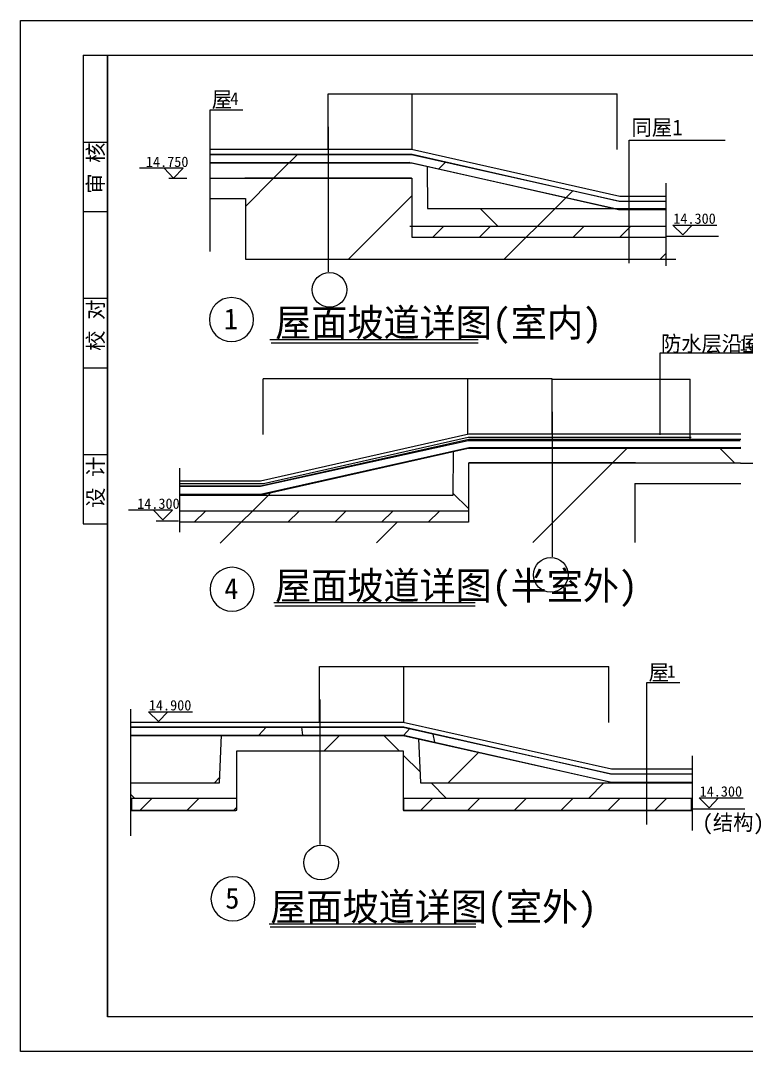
# Model space of a CAD drawing. Header units: metres. Extents: x 169789 to 254571, y -54633 to 5590.
# Drawn here: x 169789 to 190687, y -54633 to -24933 of the extents above; entities that cross this region are included whole.
import ezdxf

# ---------------------------------------------------------------- set-up
doc = ezdxf.new("R2010")
doc.units = ezdxf.units.M
for name, color, linetype in [('DIM', 3, 'Continuous'), ('PUB_WINDW', 7, 'Continuous'), ('S_SURFACE', 6, 'Continuous'), ('WALL', 40, 'Continuous')]:
    doc.layers.add(name, color=color, linetype=linetype)
doc.dimstyles.get("Standard").update_dxf_attribs({"dimtxt": 2.5, "dimasz": 2.5, "dimexe": 1.25, "dimexo": 0.625, "dimtad": 1, "dimcen": 2.5, "dimazin": 3, "dimtfac": 1, "dimtmove": 0, "dimatfit": 3})
pattern_1 = [(45, (0, 0), (-2245.064, 2245.064), [])]
pattern_2 = [(45, (0, 0), (-673.519, 673.519), [])]

# ---------------------------------------------------------------- blocks, each defined once
blk = doc.blocks.new('*D1')
for p, q in [((178641.68, -28648.62), (178641.68, -27039.01)), ((178641.93, -27039.01), (179853.435, -27039.01)), ((179856.435, -27039.01), (181067.94, -27039.01)), ((181068.19, -28648.62), (181068.19, -27039.01))]:
    blk.add_line(p, q)
at = {"layer": 'Defpoints'}
for p in [(178641.68, -27039.01), (178641.68, -28648.62), (181068.19, -28648.62)]:
    blk.add_point(p, dxfattribs=at)
at = {"layer": 'WALL', "insert": (179854.935, -27039.01), "char_height": 1, "attachment_point": 5}
blk.add_mtext('600', dxfattribs=at)
blk = doc.blocks.new('*D2')
for p, q in [((181068.19, -28648.62), (181068.19, -27039.01)), ((181068.44, -27039.01), (184017.34, -27039.01)), ((184021.34, -27039.01), (186970.24, -27039.01)), ((186970.49, -28648.62), (186970.49, -27039.01))]:
    blk.add_line(p, q)
at = {"layer": 'Defpoints'}
for p in [(181068.19, -27039.01), (181068.19, -28648.62), (186970.49, -28648.62)]:
    blk.add_point(p, dxfattribs=at)
at = {"layer": 'WALL', "insert": (184019.34, -27039.01), "char_height": 1, "attachment_point": 5}
blk.add_mtext('1500', dxfattribs=at)
blk = doc.blocks.new('*D21')
for p, q in [((179717.7, -35251.89), (176768.3, -35251.89)), ((176768.55, -36861.5), (176768.55, -35251.89)), ((182671.1, -35251.89), (179721.7, -35251.89)), ((182670.85, -36861.5), (182670.85, -35251.89))]:
    blk.add_line(p, q)
at = {"layer": 'Defpoints'}
for p in [(182670.85, -35251.89), (176768.55, -36861.5), (182670.85, -36861.5)]:
    blk.add_point(p, dxfattribs=at)
at = {"layer": 'WALL', "insert": (179719.7, -35251.89), "char_height": 1, "attachment_point": 5}
blk.add_mtext('1500', dxfattribs=at)
blk = doc.blocks.new('*D22')
for p, q in [((183882.6, -35251.89), (182670.6, -35251.89)), ((182670.85, -36861.5), (182670.85, -35251.89)), ((185097.6, -35251.89), (183885.6, -35251.89)), ((185097.35, -36861.5), (185097.35, -35251.89))]:
    blk.add_line(p, q)
at = {"layer": 'Defpoints'}
for p in [(185097.35, -35251.89), (182670.85, -36861.5), (185097.35, -36861.5)]:
    blk.add_point(p, dxfattribs=at)
at = {"layer": 'WALL', "insert": (183884.1, -35251.89), "char_height": 1, "attachment_point": 5}
blk.add_mtext('600', dxfattribs=at)
blk = doc.blocks.new('*D23')
for p, q in [((185096.96, -36850.56), (185096.96, -35261.27)), ((185097.21, -35261.27), (187079.355, -35261.27)), ((187083.355, -35261.27), (189065.5, -35261.27)), ((189065.75, -36850.56), (189065.75, -35261.27))]:
    blk.add_line(p, q)
at = {"layer": 'Defpoints'}
for p in [(185096.96, -35261.27), (185096.96, -36850.56), (189065.75, -36850.56)]:
    blk.add_point(p, dxfattribs=at)
at = {"layer": 'DIM', "insert": (187081.355, -35261.27), "char_height": 1, "attachment_point": 5}
blk.add_mtext('1000', dxfattribs=at)
blk = doc.blocks.new('*D24')
for p, q in [((180823.45, -45153.44), (180823.45, -43543.83)), ((180823.7, -43543.83), (183772.6, -43543.83)), ((183776.6, -43543.83), (186725.5, -43543.83)), ((186725.75, -45153.44), (186725.75, -43543.83))]:
    blk.add_line(p, q)
at = {"layer": 'Defpoints'}
for p in [(180823.45, -43543.83), (180823.45, -45153.44), (186725.75, -45153.44)]:
    blk.add_point(p, dxfattribs=at)
at = {"layer": 'WALL', "insert": (183774.6, -43543.83), "char_height": 1, "attachment_point": 5}
blk.add_mtext('1500', dxfattribs=at)
blk = doc.blocks.new('*D25')
for p, q in [((178396.95, -45153.44), (178396.95, -43543.83)), ((178397.2, -43543.83), (179608.7, -43543.83)), ((179611.7, -43543.83), (180823.2, -43543.83)), ((180823.45, -45153.44), (180823.45, -43543.83))]:
    blk.add_line(p, q)
at = {"layer": 'Defpoints'}
for p in [(178396.95, -43543.83), (178396.95, -45153.44), (180823.45, -45153.44)]:
    blk.add_point(p, dxfattribs=at)
at = {"layer": 'WALL', "insert": (179610.2, -43543.83), "char_height": 1, "attachment_point": 5}
blk.add_mtext('600', dxfattribs=at)

msp = doc.modelspace()

# ---------------------------------------------------------------- hatches: boundary and pattern name
h = msp.add_hatch()
h.set_pattern_fill('AN32C', scale=1500)
h.set_pattern_definition([(45, (0, 0), (-3367.6, 3367.6), [])])
h.paths.add_polyline_path([(172950.9, -45532.38), (172950.9, -46893.17), (175512, -46893.17), (175570.05, -45532.38)])
h.paths.add_polyline_path([(187825.12, -46900.19), (187825.12, -46880.97), (186794.87, -46880.97), (185265.05, -46534.01), (181244.45, -45631.73), (181299.37, -46900.19)])
h.paths.add_polyline_path([(182237.84, -38613.12), (182244.22, -37348.81), (176756.24, -38583.17), (176709.33, -38583.17), (176692.56, -38586.93), (174367.14, -38586.93), (174367.14, -38613.12)])
h.paths.add_polyline_path([(186894.18, -30345.73), (181494.72, -29130.5), (181501.11, -30345.73)])
h = msp.add_hatch()
h.set_pattern_fill('AN33C', scale=300)
h.set_pattern_definition(pattern_2)
h.paths.add_polyline_path([(187309.45, -31175.32), (187309.45, -30857.01), (181053.47, -30857.01), (181053.47, -31175.32)])
h.paths.add_polyline_path([(188368.51, -31175.32), (188368.51, -30857.01), (187309.45, -30857.01), (187309.45, -31175.32)])
h = msp.add_hatch()
h.set_pattern_fill('AN33C', scale=300)
h.set_pattern_definition(pattern_2)
h.paths.add_polyline_path([(182685.57, -39063.12), (174367.14, -39063.12), (174367.14, -39388.2), (182685.57, -39388.2)])
h = msp.add_hatch()
h.set_pattern_fill('AN33C', scale=300)
h.set_pattern_definition(pattern_2)
h.paths.add_polyline_path([(176015.99, -47680.14), (176015.99, -47343.17), (172980.22, -47343.17), (172980.22, -47680.14)])
h.paths.add_polyline_path([(187825.12, -47680.14), (187825.12, -47343.17), (180809.82, -47343.17), (180809.82, -47680.14)])
h.paths.add_polyline_path([(189106.86, -47680.14), (189106.86, -47343.17), (187825.12, -47343.17), (187825.12, -47680.14)])
at = {"layer": 'PUB_WINDW'}
h = msp.add_hatch(dxfattribs=at)
h.set_pattern_fill('ANSI37', scale=2000)
h.paths.add_polyline_path([(181494.72, -29130.5), (181060.62, -29032.79), (178646.48, -29032.79), (178646.48, -29466.39), (181053.47, -29466.39), (181053.47, -30857.01), (187309.45, -30857.01), (187309.45, -30374.05), (187046.48, -30374.05), (187032.73, -30370.96), (187006.32, -30370.96), (186894.18, -30345.73), (181501.11, -30345.73)])
h.paths.add_polyline_path([(178646.48, -29032.79), (175244.5, -29032.79), (175244.5, -29472.04), (178646.48, -29472.04)])
h.paths.add_polyline_path([(188368.51, -30374.05), (187309.45, -30374.05), (187309.45, -30857.01), (188368.51, -30857.01)])
h = msp.add_hatch(dxfattribs=at)
h.set_pattern_fill('ANSI37', scale=2000)
h.paths.add_polyline_path([(190408.62, -37252.24), (185092.56, -37252.24), (185092.56, -37684.92), (190408.62, -37684.92)])
h.paths.add_polyline_path([(185092.56, -37252.24), (182673.58, -37252.24), (182244.22, -37348.81), (182237.84, -38613.12), (174367.14, -38613.12), (174367.14, -39063.12), (182685.57, -39063.12), (182685.57, -37679.28), (185092.56, -37679.28)])
h = msp.add_hatch(dxfattribs=at)
h.set_pattern_fill('ANSI37', scale=2000)
h.paths.add_polyline_path([(176015.99, -45976.86), (178401.74, -45976.86), (178401.74, -45532.38), (175570.05, -45532.38), (175512, -46893.17), (172950.9, -46893.17), (172950.9, -47343.17), (176015.99, -47343.17)])
h = msp.add_hatch(dxfattribs=at)
h.set_pattern_fill('ANSI37', scale=2000)
h.paths.add_polyline_path([(181244.45, -45631.73), (180801.74, -45532.38), (178401.74, -45532.38), (178401.74, -45976.86), (180808.73, -45976.86), (180808.73, -47343.17), (187825.12, -47343.17), (187825.12, -46900.19), (181299.37, -46900.19)])
h.paths.add_polyline_path([(189127.16, -46900.19), (187825.12, -46900.19), (187825.12, -47343.17), (189106.86, -47343.17), (189106.86, -47680.14), (189127.16, -47680.14)])
at = {"layer": 'WALL'}
h = msp.add_hatch(dxfattribs=at)
h.set_pattern_fill('AN31C', scale=1000)
h.set_pattern_definition(pattern_1)
h.paths.add_polyline_path([(178646.48, -29018.12), (178646.48, -28787.56), (175244.5, -28787.56), (175244.5, -29020.58)])
h.paths.add_polyline_path([(181069.79, -29032.79), (186920.27, -30345.73), (187309.45, -30345.73), (187309.45, -30139.01), (187024.17, -30139.01), (183665.46, -29375.3), (181046.48, -28787.56), (178646.48, -28787.56), (178646.48, -29032.79)])
h.paths.add_polyline_path([(188368.51, -30345.73), (188368.51, -30139.01), (187309.45, -30139.01), (187309.45, -30345.73)])
h = msp.add_hatch(dxfattribs=at)
h.set_pattern_fill('AN31C', scale=1000)
h.set_pattern_definition(pattern_1)
h.paths.add_polyline_path([(178646.48, -29472.04), (175244.5, -29472.04), (175244.5, -30062.95), (176260.73, -30062.95), (176260.73, -31809.01), (178646.48, -31809.01)])
h.paths.add_polyline_path([(181053.47, -29472.04), (178646.48, -29472.04), (178646.48, -31809.01), (187309.45, -31809.01), (187309.45, -31175.32), (181053.47, -31175.32)])
h.paths.add_polyline_path([(187309.45, -31175.32), (187309.45, -31809.01), (188368.51, -31809.01), (188368.51, -31458.11), (188368.51, -31175.32)])
h = msp.add_hatch(dxfattribs=at)
h.set_pattern_fill('AR-CONC', scale=80)
h.paths.add_polyline_path([(182694.54, -37003.05), (190506.36, -37003.05), (190500.46, -37227.23), (182693.46, -37227.23), (176685.04, -38586.19), (174371.22, -38586.19), (174371.22, -38343.42), (176692.89, -38343.42)])
h = msp.add_hatch(dxfattribs=at)
h.set_pattern_fill('AN31C', scale=1000)
h.set_pattern_definition(pattern_1)
h.paths.add_polyline_path([(185092.56, -37684.92), (182685.57, -37684.92), (182685.57, -39388.2), (174369.69, -39388.2), (174359.33, -39989.09), (185092.56, -39971.54)])
h.paths.add_polyline_path([(187478.31, -38269.36), (190522.99, -38269.36), (190522.8, -37684.92), (185092.56, -37684.92), (185092.56, -39971.54), (187478.31, -39967.64)])
h = msp.add_hatch(dxfattribs=at)
h.set_pattern_fill('AR-CONC', scale=80)
h.paths.add_polyline_path([(180799.76, -45294.99), (172987.94, -45294.99), (172993.84, -45519.17), (180800.84, -45519.17), (186809.26, -46878.13), (189123.08, -46878.13), (189123.08, -46635.35), (186801.41, -46635.35)])

# ---------------------------------------------------------------- linework, layer by layer
for p, q in [((171588.93, -25933.34), (171588.93, -39433.34)), ((171588.93, -25933.34), (172288.93, -25933.34)), ((172288.93, -25933.34), (172288.93, -53633.34)), ((171588.93, -28433.34), (172288.93, -28433.34)), ((174056.43, -29472.04), (174573.38, -29472.04)), ((171588.93, -30433.34), (172288.93, -30433.34)), ((181001.04, -30857.01), (188368.51, -30857.01)), ((188368.51, -31458.11), (188368.51, -31999.32)), ((176260.73, -31809.01), (188654.27, -31809.01)), ((171588.93, -32933.34), (172288.93, -32933.34)), ((171588.93, -34933.34), (172288.93, -34933.34)), ((171588.93, -37433.34), (172288.93, -37433.34)), ((182685.57, -39063.12), (174367.14, -39063.12)), ((171588.93, -39433.34), (172288.93, -39433.34))]:
    msp.add_line(p, q)
for points in [[(169788.93, -54633.34), (169788.93, -24933.34), (211788.93, -24933.34), (211788.93, -54633.34)], [(172288.93, -53633.34), (172288.93, -25933.34), (210788.93, -25933.34), (210788.93, -53633.34)]]:
    msp.add_lwpolyline(points, close=True)
msp.add_lwpolyline([(172288.93, -25933.34), (210788.93, -25933.34), (210788.93, -53633.34), (172288.93, -53633.34), (172288.93, -25933.34)])
at = {"layer": 'DIM'}
for p, q in [((188205.8, -36869.62), (188205.8, -34505.17)), ((188205.8, -34505.17), (191630.46, -34505.17)), ((182675.93, -36949.94), (176784.39, -38276.67)), ((189093, -36949.94), (182675.93, -36949.94)), ((189065.34, -37005.22), (189065.34, -36867.02)), ((176784.39, -38276.67), (174377.99, -38276.67)), ((172950.9, -44774.08), (172950.9, -48423.35)), ((176018.57, -47343.17), (172950.9, -47343.17)), ((172980.22, -47343.17), (172980.22, -47693.5)), ((176018.57, -47664.31), (176018.57, -47343.17)), ((189106.86, -47343.17), (180809.82, -47343.17)), ((180809.82, -47343.17), (180809.82, -47693.5)), ((189106.86, -47693.5), (189106.86, -47343.17)), ((172980.22, -47693.5), (175989.36, -47693.5)), ((180809.82, -47693.5), (189106.86, -47693.5))]:
    msp.add_line(p, q, dxfattribs=at)
for points in [[(175244.5, -28783), (181060.62, -28783), (187024.17, -30139.01), (188359.78, -30139.01)], [(175244.5, -29032.79), (181060.62, -29032.79), (187006.32, -30370.96), (188359.78, -30370.96)], [(190512.62, -37043.09), (182673.58, -37043.09), (176699.15, -38355.01), (174377.88, -38355.01)], [(174377.88, -38583.17), (176756.24, -38583.17), (182673.58, -37252.24), (190531.65, -37252.24)], [(189122.93, -46642.87), (186776.54, -46642.87), (180818.89, -45287.55), (172954.8, -45287.55)], [(172954.8, -45525.65), (180818.89, -45525.65), (186794.87, -46880.97), (189122.93, -46880.97)]]:
    msp.add_lwpolyline(points, dxfattribs=at)
at = {"layer": 'S_SURFACE'}
for p, q in [((175244.5, -29020.58), (180994.29, -29016.43)), ((181494.71, -29128.15), (181501.11, -30345.73)), ((181501.11, -30345.73), (188368.51, -30345.73)), ((182244.22, -37348.81), (182237.84, -38613.12)), ((182692.42, -37229.28), (190522.66, -37226.8)), ((182692.56, -37229.28), (187478.31, -37229.28)), ((182237.84, -38613.12), (174367.14, -38613.12)), ((181244.03, -45622.07), (181299.37, -46900.19)), ((181299.37, -46900.19), (189127.16, -46900.19))]:
    msp.add_line(p, q, dxfattribs=at)
msp.add_lwpolyline([(172950.9, -46893.17), (175512, -46893.17), (175570.53, -45521.21), (180801.74, -45521.21)], dxfattribs=at)
at = {"layer": 'WALL'}
for p, q in [((175244.5, -31588.37), (175244.5, -27501.77)), ((175244.5, -27501.77), (176190.83, -27501.77)), ((178646.48, -27990.88), (178646.48, -32171.3)), ((187309.45, -31920.48), (187309.45, -28377.18)), ((187309.45, -28377.18), (190077.46, -28377.18)), ((175244.5, -28641.08), (181046.48, -28641.08)), ((175244.5, -28787.56), (181046.48, -28787.56)), ((181046.48, -28641.08), (187046.48, -29987.56)), ((181046.48, -28787.56), (187046.48, -30134.05)), ((181046.48, -29027.56), (187046.48, -30374.05)), ((174471.73, -29189.13), (173207.82, -29189.13)), ((173919.96, -29189.13), (174188.39, -29472.04)), ((174188.39, -29472.04), (174471.73, -29189.13)), ((176246.48, -29466.39), (181046.48, -29466.39)), ((188368.51, -29615.8), (188368.51, -31458.11)), ((187046.48, -29987.56), (188368.51, -29987.56)), ((187046.48, -30134.05), (188368.51, -30134.05)), ((187046.48, -30374.05), (188368.51, -30374.05)), ((188573.16, -30826.35), (189837.08, -30826.35)), ((188856.51, -31109.26), (188573.16, -30826.35)), ((189124.94, -30826.35), (188856.51, -31109.26)), ((188368.51, -31140.96), (189888.2, -31140.96)), ((176998.88, -34214.22), (182962.71, -34214.22)), ((185092.56, -36203.77), (185092.56, -40384.18)), ((182692.56, -36853.96), (176692.56, -38200.45)), ((182692.56, -37000.45), (176692.56, -38346.93)), ((190531.74, -36853.96), (182692.56, -36853.96)), ((190531.74, -37000.45), (182692.56, -37000.45)), ((182692.56, -37240.45), (176692.56, -38586.93)), ((190531.74, -37240.45), (182692.56, -37240.45)), ((187492.56, -37679.28), (182692.56, -37679.28)), ((190522.8, -37684.92), (192042.49, -37684.92)), ((174367.14, -37828.69), (174367.14, -39670.99)), ((176692.56, -38200.45), (174367.14, -38200.45)), ((176692.56, -38346.93), (174367.14, -38346.93)), ((176692.56, -38586.93), (174367.14, -38586.93)), ((174162.49, -39039.23), (172898.57, -39039.23)), ((173610.71, -39039.23), (173879.14, -39322.15)), ((173879.14, -39322.15), (174162.49, -39039.23)), ((174337.92, -39353.84), (173689.07, -39353.84)), ((177113.36, -41792.02), (182873.91, -41792.02)), ((187825.12, -48093.19), (187825.12, -44006.59)), ((187825.12, -44006.59), (188771.44, -44006.59)), ((178401.74, -44495.7), (178401.74, -48676.12)), ((173472.58, -44848.2), (174736.49, -44848.2)), ((173755.92, -45131.11), (173472.58, -44848.2)), ((174024.36, -44848.2), (173755.92, -45131.11)), ((172962.56, -45145.9), (180801.74, -45145.9)), ((172962.56, -45292.38), (180801.74, -45292.38)), ((180801.74, -45145.9), (186801.74, -46492.38)), ((180801.74, -45292.38), (186801.74, -46638.87)), ((172962.56, -45532.38), (180801.74, -45532.38)), ((180801.74, -45532.38), (186801.74, -46878.87)), ((189127.16, -46120.62), (189127.16, -48272.92)), ((186801.74, -46492.38), (189127.16, -46492.38)), ((186801.74, -46638.87), (189127.16, -46638.87)), ((186801.74, -46878.87), (189127.16, -46878.87)), ((189615.16, -47614.08), (189331.81, -47331.17)), ((189331.81, -47331.17), (190595.72, -47331.17)), ((189883.59, -47331.17), (189615.16, -47614.08)), ((189156.38, -47645.78), (190646.85, -47645.78)), ((176977.71, -51046.77), (182898.49, -51046.77))]:
    msp.add_line(p, q, dxfattribs=at)
for points in [[(175244.5, -29472.04), (181053.47, -29472.04), (181053.47, -31175.32), (188365.96, -31175.32)], [(175244.5, -30062.95), (176260.73, -30062.95)], [(176260.73, -30062.95), (176260.73, -31809.01)], [(176969.23, -34125.41), (182962.71, -34125.41)], [(190522.8, -37684.92), (182685.57, -37684.92), (182685.57, -39388.2), (174369.69, -39388.2)], [(187478.31, -38269.36), (190522.99, -38269.36)], [(187478.31, -38269.36), (187478.31, -39967.64)], [(177083.72, -41703.21), (182873.91, -41703.21)], [(172969.75, -47680.14), (176015.99, -47680.14), (176015.99, -45976.86), (180808.73, -45976.86), (180808.73, -47680.14), (189124.61, -47680.14)], [(176948.06, -50957.96), (182898.49, -50957.96)]]:
    msp.add_lwpolyline(points, dxfattribs=at)
for points in [[(175228.55, -33547.66, 1), (176496.05, -33547.66, 1)], [(175242.97, -41318.58, 1), (176510.47, -41318.58, 1)], [(175269.76, -50237.75, 1), (176537.26, -50237.75, 1)]]:
    msp.add_lwpolyline(points, format="xyb", close=True, dxfattribs=at)
for centre in [(178684.56, -32690.1), (185054.47, -40902.98), (178439.82, -49194.92)]:
    msp.add_circle(centre, 500, dxfattribs=at)

# ---------------------------------------------------------------- texts
for s, p in [('审 核', (172172.7, -29922.74)), ('校 对', (172172.7, -34447.78)), ('设 计', (172172.7, -38972.82))]:
    msp.add_text(s, height=450, rotation=90).set_placement(p)
at = {"layer": 'DIM'}
for s, height, p in [('防水层沿室内铺   宽', 450, (188226.55, -34463.69)), ('1000', 350, (190488.91, -34442.95)), ('(结构)', 450, (189415.83, -48262.15))]:
    msp.add_text(s, height=height, dxfattribs=at).set_placement(p)
at = {"layer": 'WALL'}
for s, height, p in [('屋', 450, (175291.81, -27430.9)), ('4', 360, (175821.76, -27360.04)), ('同屋1', 450, (187380.43, -28235.45)), ('14.750', 300, (173396.38, -29150.6)), ('14.300', 300, (188581.51, -30787.82)), ('屋面坡道详图(室内)', 800, (177119.62, -34036.6)), ('14.300', 300, (173144.14, -39000.7)), ('屋面坡道详图(半室外)', 800, (177113.36, -41614.4)), ('屋', 450, (187872.43, -43935.72)), ('1', 360, (188402.38, -43864.86)), ('14.900', 300, (173480.93, -44809.67)), ('14.300', 300, (189340.16, -47292.64)), ('屋面坡道详图(室外)', 800, (176977.71, -50869.15))]:
    msp.add_text(s, height=height, dxfattribs=at).set_placement(p)
for s, p in [('1', (175643.64, -33832.62)), ('4', (175658.06, -41603.55)), ('5', (175684.85, -50522.72))]:
    msp.add_text(s, height=600, rotation=1, dxfattribs=at).set_placement(p)

# ---------------------------------------------------------------- dimensions: what is measured, and where the dimension line sits
at = {"layer": 'DIM'}
dim = msp.add_linear_dim(base=(185096.96, -35261.27), p1=(185096.96, -36850.56), p2=(189065.75, -36850.56), text='1000', dimstyle='Standard', dxfattribs=at)
dim.commit()
dim.dimension.update_dxf_attribs({"geometry": '*D23', "text_midpoint": (187081.355, -35261.27)})
at = {"layer": 'WALL'}
for base, p1, p2, text, picture, middle in [((178641.68, -27039.01), (178641.68, -28648.62), (181068.19, -28648.62), '600', '*D1', (179854.935, -27039.01)), ((181068.19, -27039.01), (181068.19, -28648.62), (186970.49, -28648.62), '1500', '*D2', (184019.34, -27039.01)), ((182670.85, -35251.89), (182670.85, -36861.5), (176768.55, -36861.5), '1500', '*D21', (179719.7, -35251.89)), ((185097.35, -35251.89), (185097.35, -36861.5), (182670.85, -36861.5), '600', '*D22', (183884.1, -35251.89)), ((178396.95, -43543.83), (178396.95, -45153.44), (180823.45, -45153.44), '600', '*D25', (179610.2, -43543.83)), ((180823.45, -43543.83), (180823.45, -45153.44), (186725.75, -45153.44), '1500', '*D24', (183774.6, -43543.83))]:
    dim = msp.add_linear_dim(base=base, p1=p1, p2=p2, text=text, dimstyle='Standard', dxfattribs=at)
    dim.commit()
    dim.dimension.update_dxf_attribs({"geometry": picture, "text_midpoint": middle})

doc.saveas('drawing.dxf')
